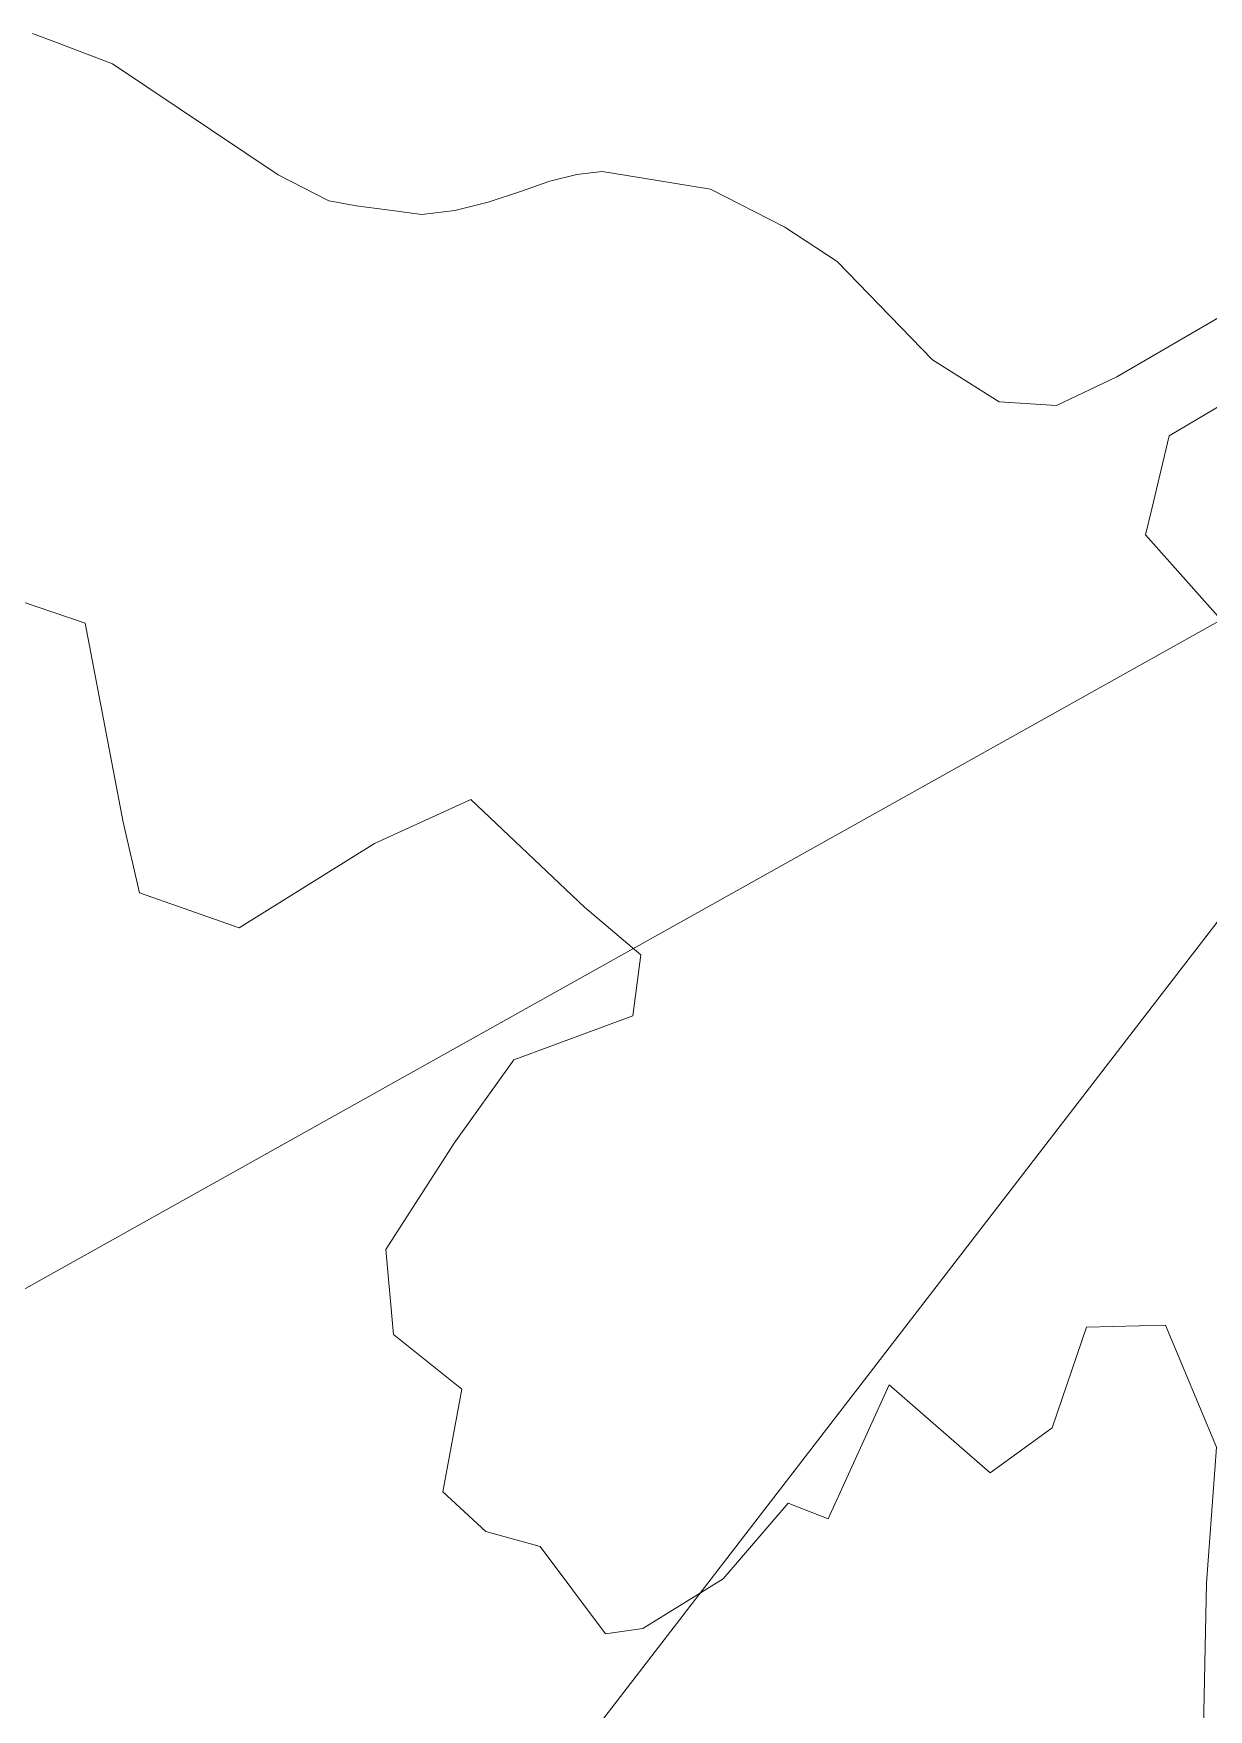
# Model space of a CAD drawing. Header units: metres. Extents: x 302931 to 308644, y 6253878 to 6257414.
# Drawn here: x 305788 to 306788, y 6255819 to 6257246 of the extents above; entities that cross this region are included whole.
import ezdxf

# ---------------------------------------------------------------- set-up
doc = ezdxf.new("R2010")
doc.units = ezdxf.units.M
doc.layers.add('Cadastre Land Parcels_SP_EXT', color=9, linetype='Continuous', lineweight=5)

msp = doc.modelspace()

# ---------------------------------------------------------------- linework, layer by layer
at = {"layer": 'Cadastre Land Parcels_SP_EXT', "linetype": 'Continuous'}
for points in [[(306805.3, 6257009.5), (306709.7, 6256953.7), (306658.3, 6256929.3), (306609.4, 6256932.6), (306552.9, 6256968.3), (306471.8, 6257052.1), (306427, 6257081.2), (306364, 6257113.5), (306304.8, 6257123.2), (306271.6, 6257128.6), (306250.1, 6257126.2), (306227, 6257120.4), (306202.2, 6257111.5), (306174.7, 6257102.5), (306146.4, 6257095.4), (306118.3, 6257091.9), (306088.6, 6257095.9), (306062.2, 6257099.5), (306042.4, 6257103), (306039.1, 6257103.8), (305995.9, 6257125.7), (305854.8, 6257220.4), (305848.9, 6257222.6), (305809.6, 6257237.5), (305786.8, 6257246.1)], [(303572.8, 6254942.6), (307140.9, 6256938.6)], [(307140.9, 6256938.6), (305032.2, 6254201.2)], [(306802.8, 6256742.2), (306734.2, 6256819.3), (306739.5, 6256841.4), (306754.1, 6256903.5), (306814.2, 6256939)], [(305776.5, 6256762.7), (305831.8, 6256744), (305863.9, 6256574.7), (305877.8, 6256514.6), (305962.8, 6256484.7), (306078, 6256556.6), (306159.8, 6256593.9), (306256.6, 6256502.4), (306304.7, 6256461.6), (306297.8, 6256409.7), (306196.4, 6256372.3), (306145.6, 6256301.4), (306087.5, 6256210.8), (306094, 6256138.5), (306152.3, 6256091.9), (306136.2, 6256004.4), (306172.7, 6255970.8), (306218.9, 6255958), (306274.5, 6255883.5), (306306.3, 6255888.1), (306374.7, 6255930.5), (306429.9, 6255994.8), (306464, 6255981.6), (306515.8, 6256095.5), (306601.8, 6256020.7), (306654.7, 6256059), (306683.9, 6256144.7), (306751, 6256146.4), (306794.6, 6256042.5), (306786, 6255926.9), (306783.2, 6255790)]]:
    msp.add_lwpolyline(points, dxfattribs=at)

doc.saveas('drawing.dxf')
